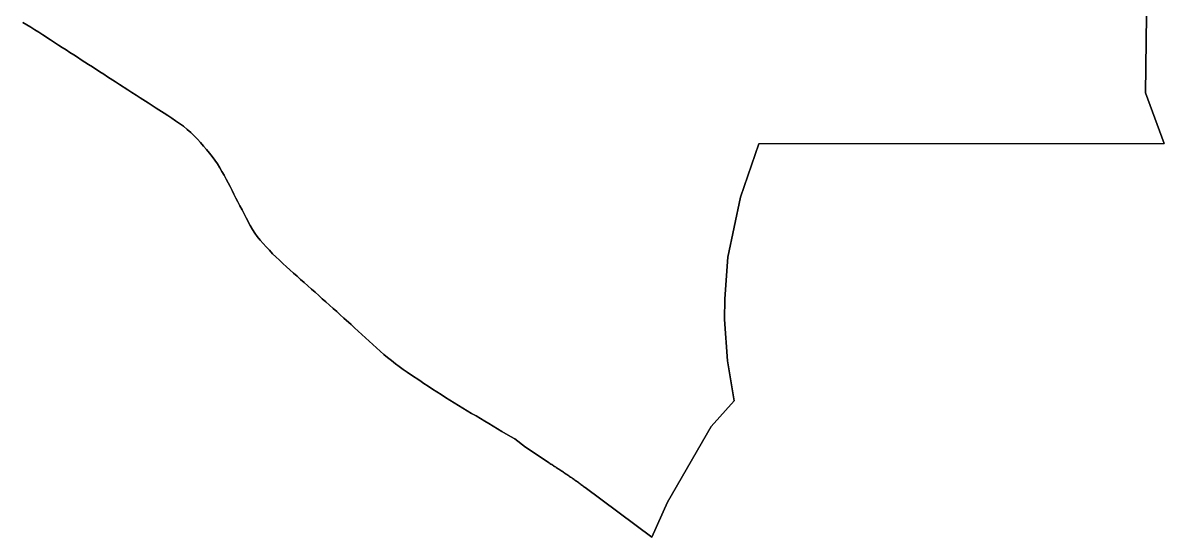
# Model space of a CAD drawing. Header units: inches. Extents: x 130170 to 284068, y 377793 to 804530.
# Drawn here: x 220858 to 224912, y 525073 to 526899 of the extents above; entities that cross this region are included whole.
import ezdxf

# ---------------------------------------------------------------- set-up
doc = ezdxf.new("R2010")
doc.units = ezdxf.units.IN
doc.header["$MEASUREMENT"] = 0
doc.layers.add('muni_il', color=7, linetype='Continuous')

msp = doc.modelspace()

# ---------------------------------------------------------------- linework, layer by layer
at = {"layer": 'muni_il'}
for points in [[(224853.4, 527294.9), (224845.8, 526650.8), (224911.8, 526470.6), (223472.7, 526469.2), (223406.8, 526280.5), (223362.6, 526067.2), (223351, 525919.7), (223350.8, 525845.8), (223361.3, 525699.6), (223385.1, 525557.6), (223303.2, 525466.3), (223147.9, 525197.7), (223091.6, 525072.9), (222855.8, 525248.8), (222852.7, 525251), (222849.7, 525253.3), (222846.6, 525255.5), (222843.5, 525257.8), (222840.5, 525260), (222837.4, 525262.3), (222834.3, 525264.5), (222831.2, 525266.7), (222828.2, 525268.9), (222825.1, 525271.2), (222822, 525273.4), (222818.9, 525275.6), (222815.8, 525277.8), (222812.7, 525279.9), (222809.6, 525282.1), (222806.4, 525284.3), (222803.3, 525286.5), (222800.2, 525288.6), (222797.1, 525290.8), (222793.9, 525292.9), (222790.8, 525295.1), (222787.6, 525297.2), (222784.5, 525299.3), (222781.3, 525301.5), (222778.2, 525303.6), (222775, 525305.7), (222771.9, 525307.8), (222768.7, 525309.9), (222765.5, 525312), (222762.3, 525314), (222759.2, 525316.1), (222756, 525318.2), (222752.8, 525320.3), (222749.6, 525322.3), (222746.4, 525324.4), (222743.2, 525326.4), (222740, 525328.4), (222736.8, 525330.5), (222733.6, 525332.5), (222730.3, 525334.5), (222727.1, 525336.5), (222642.9, 525392.4), (222605.1, 525421.5), (222589.9, 525430.6), (222559.4, 525448.7), (222544.2, 525457.8), (222513.7, 525476), (222498.5, 525485.1), (222483.1, 525494.3), (222467.7, 525503.5), (222452.2, 525512.6), (222436.8, 525521.7), (222421.2, 525531), (222405.7, 525540.5), (222390.1, 525550), (222374.6, 525559.6), (222359.1, 525569.4), (222343.7, 525579.2), (222328.3, 525589.1), (222313, 525599), (222297.9, 525608.9), (222282.9, 525618.9), (222267.9, 525628.8), (222238.3, 525648.6), (222223.7, 525658.4), (222209.3, 525668.3), (222195.1, 525678.5), (222181.2, 525689), (222167.4, 525699.7), (222153.8, 525710.8), (222140.5, 525722.1), (222127.3, 525733.7), (222114.1, 525745.5), (222101, 525757.3), (222087.9, 525769.1), (222074.9, 525780.9), (222062, 525792.7), (222049.2, 525804.4), (222036.4, 525816), (222023.7, 525827.6), (221998.2, 525850.6), (221985.5, 525862.1), (221972.8, 525873.7), (221960, 525885.2), (221947.1, 525896.6), (221934.3, 525908), (221921.6, 525919.4), (221908.9, 525930.9), (221896.2, 525942.4), (221883.3, 525953.9), (221870.4, 525965.4), (221857.5, 525976.8), (221844.7, 525988.1), (221832, 525999.4), (221819.4, 526010.7), (221806.9, 526022), (221794.4, 526033.4), (221781.9, 526044.8), (221769.5, 526056.2), (221757.2, 526067.8), (221745.3, 526079.6), (221733.7, 526091.5), (221722.4, 526103.5), (221711.3, 526115.6), (221700.8, 526127.8), (221690.8, 526140.2), (221681.7, 526152.7), (221673.6, 526165.6), (221666.1, 526179.1), (221651.3, 526207), (221643.9, 526221), (221636.6, 526235.1), (221629.3, 526249.2), (221622.2, 526263.2), (221615.2, 526277.1), (221608.1, 526290.6), (221601.1, 526304.2), (221593.9, 526317.7), (221586.8, 526331.1), (221579.8, 526344.6), (221572.8, 526358.1), (221565.4, 526371.6), (221557.6, 526385), (221549.3, 526398.4), (221540.4, 526411.5), (221530.9, 526424.3), (221521, 526436.9), (221510.7, 526449.4), (221500.1, 526461.7), (221489.1, 526473.9), (221478, 526486), (221466.5, 526498.1), (221454.4, 526509.8), (221441.7, 526521.1), (221428.4, 526531.9), (221414.7, 526542), (221400.9, 526551.5), (221387, 526560.7), (221373.3, 526569.7), (221359.5, 526578.7), (221331.8, 526596.4), (221317.9, 526605.5), (221303.7, 526614.7), (221274.8, 526633.1), (221260.2, 526642.4), (221245.6, 526651.8), (221231, 526661.3), (221201.8, 526680.1), (221187.5, 526689.4), (221159.3, 526707.7), (221145.4, 526716.6), (221131.8, 526725.3), (221105.1, 526742.7), (221091.8, 526751.4), (221078.5, 526759.9), (221065.4, 526768.4), (221052.2, 526776.9), (221038.9, 526785.5), (221025.5, 526794.1), (221011.9, 526802.9), (220998.2, 526811.7), (220984.4, 526820.6), (220970.5, 526829.6), (220956.6, 526838.5), (220928.6, 526856.6), (220914.4, 526865.6), (220900.3, 526874.5), (220886.2, 526883.4), (220872.2, 526892), (220858.1, 526900.1)], [(220858.1, 526900.1), (220872.2, 526892), (220886.2, 526883.4), (220900.3, 526874.5), (220914.4, 526865.6), (220928.6, 526856.6), (220956.6, 526838.5), (220970.5, 526829.6), (220984.4, 526820.6), (220998.2, 526811.7), (221011.9, 526802.9), (221025.5, 526794.1), (221038.9, 526785.5), (221052.2, 526776.9), (221065.4, 526768.4), (221078.5, 526759.9), (221091.8, 526751.4), (221105.1, 526742.7), (221131.8, 526725.3), (221145.4, 526716.6), (221159.3, 526707.7), (221187.5, 526689.4), (221201.8, 526680.1), (221231, 526661.3), (221245.6, 526651.8), (221260.2, 526642.4), (221274.8, 526633.1), (221303.7, 526614.7), (221317.9, 526605.5), (221331.8, 526596.4), (221359.5, 526578.7), (221373.3, 526569.7), (221387, 526560.7), (221400.9, 526551.5), (221414.7, 526542), (221428.4, 526531.9), (221441.7, 526521.1), (221454.4, 526509.8), (221466.5, 526498.1), (221478, 526486), (221489.1, 526473.9), (221500.1, 526461.7), (221510.7, 526449.4), (221521, 526436.9), (221530.9, 526424.3), (221540.4, 526411.5), (221549.3, 526398.4), (221557.6, 526385), (221565.4, 526371.6), (221572.8, 526358.1), (221579.8, 526344.6), (221586.8, 526331.1), (221593.9, 526317.7), (221601.1, 526304.2), (221608.1, 526290.6), (221615.2, 526277.1), (221622.2, 526263.2), (221629.3, 526249.2), (221636.6, 526235.1), (221643.9, 526221), (221651.3, 526207), (221666.1, 526179.1), (221673.6, 526165.6), (221681.7, 526152.7), (221690.8, 526140.2), (221700.8, 526127.8), (221711.3, 526115.6), (221722.4, 526103.5), (221733.7, 526091.5), (221745.3, 526079.6), (221757.2, 526067.8), (221769.5, 526056.2), (221781.9, 526044.8), (221794.4, 526033.4), (221806.9, 526022), (221819.4, 526010.7), (221832, 525999.4), (221844.7, 525988.1), (221857.5, 525976.8), (221870.4, 525965.4), (221883.3, 525953.9), (221896.2, 525942.4), (221908.9, 525930.9), (221921.6, 525919.4), (221934.3, 525908), (221947.1, 525896.6), (221960, 525885.2), (221972.8, 525873.7), (221985.5, 525862.1), (221998.2, 525850.6), (222023.7, 525827.6), (222036.4, 525816), (222049.2, 525804.4), (222062, 525792.7), (222074.9, 525780.9), (222087.9, 525769.1), (222101, 525757.3), (222114.1, 525745.5), (222127.3, 525733.7), (222140.5, 525722.1), (222153.8, 525710.8), (222167.4, 525699.7), (222181.2, 525689), (222195.1, 525678.5), (222209.3, 525668.3), (222223.7, 525658.4), (222238.3, 525648.6), (222267.9, 525628.8), (222282.9, 525618.9), (222297.9, 525608.9), (222313, 525599), (222328.3, 525589.1), (222343.7, 525579.2), (222359.1, 525569.4), (222374.6, 525559.6), (222390.1, 525550), (222405.7, 525540.5), (222421.2, 525531), (222436.8, 525521.7), (222452.2, 525512.6), (222467.7, 525503.5), (222483.1, 525494.3), (222498.5, 525485.1), (222513.7, 525476), (222544.2, 525457.8), (222559.4, 525448.7), (222589.9, 525430.6), (222605.1, 525421.5), (222642.9, 525392.4), (222727.1, 525336.5), (222730.3, 525334.5), (222733.6, 525332.5), (222736.8, 525330.5), (222740, 525328.4), (222743.2, 525326.4), (222746.4, 525324.4), (222749.6, 525322.3), (222752.8, 525320.3), (222756, 525318.2), (222759.2, 525316.1), (222762.3, 525314), (222765.5, 525312), (222768.7, 525309.9), (222771.9, 525307.8), (222775, 525305.7), (222778.2, 525303.6), (222781.3, 525301.5), (222784.5, 525299.3), (222787.6, 525297.2), (222790.8, 525295.1), (222793.9, 525292.9), (222797.1, 525290.8), (222800.2, 525288.6), (222803.3, 525286.5), (222806.4, 525284.3), (222809.6, 525282.1), (222812.7, 525279.9), (222815.8, 525277.8), (222818.9, 525275.6), (222822, 525273.4), (222825.1, 525271.2), (222828.2, 525268.9), (222831.2, 525266.7), (222834.3, 525264.5), (222837.4, 525262.3), (222840.5, 525260), (222843.5, 525257.8), (222846.6, 525255.5), (222849.7, 525253.3), (222852.7, 525251), (222855.8, 525248.8), (223091.6, 525072.9), (223147.9, 525197.7), (223303.2, 525466.3), (223385.1, 525557.6), (223361.3, 525699.6), (223350.8, 525845.8), (223351, 525919.7), (223362.6, 526067.2), (223406.8, 526280.5), (223472.7, 526469.2), (224911.8, 526470.6), (224845.8, 526650.8), (224853.4, 527294.9)]]:
    msp.add_lwpolyline(points, dxfattribs=at)

doc.saveas('drawing.dxf')
